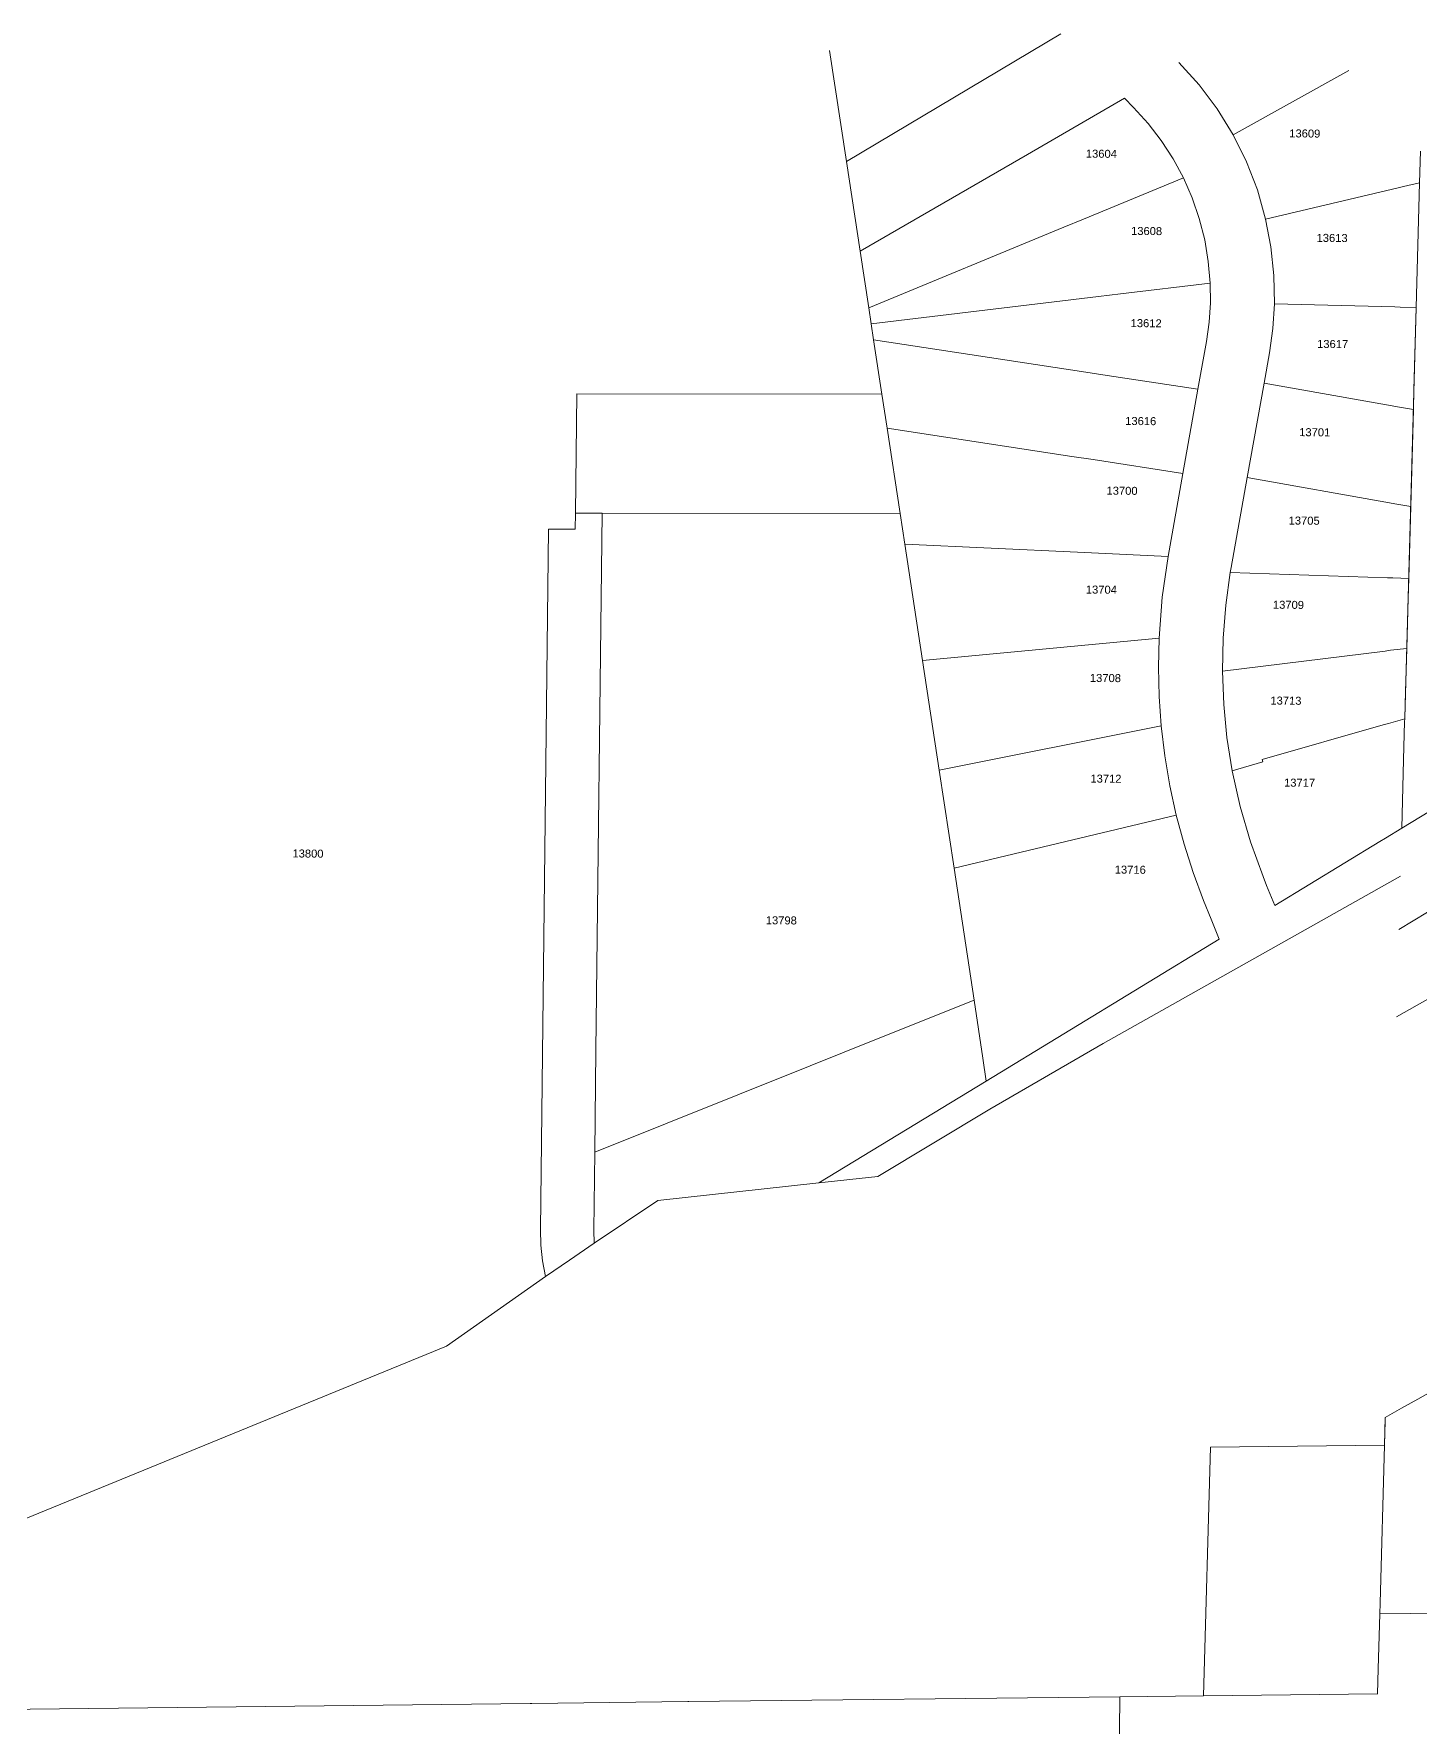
# Model space of a CAD drawing. Header units: feet. Extents: x 2808417 to 2820762, y 948624 to 970780.
# Drawn here: x 2816135 to 2817435, y 968220 to 969807 of the extents above; entities that cross this region are included whole.
import ezdxf
from ezdxf.enums import TextEntityAlignment as Align

# ---------------------------------------------------------------- set-up
doc = ezdxf.new("R2010")
doc.units = ezdxf.units.FT
doc.header["$LTSCALE"] = 0.015
doc.header["$MEASUREMENT"] = 0
doc.layers.add('Dakota County Addresses', color=7, linetype='Continuous')
doc.layers.add('Dakota County Parcels', color=7, linetype='Continuous')
doc.styles.add('Dimensions 100', font='arial.ttf')

# ---------------------------------------------------------------- blocks, each defined once
blk = doc.blocks.new('ACMAP_ANN_TEMPLATE_Dakota County Addresses')
at = {"layer": 'Dakota County Addresses', "style": 'Dimensions 100'}
blk.add_attdef('DakotaCountyAddress', text='', height=50, dxfattribs=at).set_placement((0, 0), align=Align.CENTER)

msp = doc.modelspace()

# ---------------------------------------------------------------- linework, layer by layer
at = {"layer": 'Dakota County Parcels', "lineweight": 5}
for p, q in [((2816896.9, 969687.2), (2817097.7, 969806.7)), ((2816881.1, 969791), (2816896.9, 969687.2)), ((2817259.3, 969712.2), (2817367.8, 969772.3)), ((2817157.5, 969746.3), (2817165.9, 969737.7)), ((2816896.9, 969687.2), (2816909.7, 969603.2)), ((2817434.2, 969667.2), (2817435.1, 969696.8)), ((2817431, 969550.2), (2817434.2, 969667.2)), ((2816909.7, 969603.2), (2816917.8, 969549.8)), ((2816917.8, 969549.8), (2816920.1, 969535)), ((2817428.8, 969473.1), (2817431, 969550.2)), ((2816920.1, 969535), (2816922.3, 969520.1)), ((2816922.3, 969520.1), (2816930.1, 969469.2)), ((2817226.3, 969473.6), (2817234.3, 969518.3)), ((2817288.3, 969479.5), (2817293.3, 969507.8)), ((2817272.5, 969390.9), (2817288.3, 969479.5)), ((2816642.8, 969357.6), (2816644, 969469.4)), ((2816644, 969469.4), (2816930.1, 969469.2)), ((2816930.1, 969469.2), (2816935, 969437.1)), ((2817212.3, 969394.8), (2817226.3, 969473.6)), ((2817428.3, 969454.6), (2817428.8, 969473.1)), ((2817425.8, 969363.7), (2817428.3, 969454.6)), ((2816935, 969437.1), (2816947.1, 969357.3)), ((2817198.4, 969317), (2817212.3, 969394.8)), ((2817257.5, 969306.5), (2817272.5, 969390.9)), ((2816642.6, 969342.6), (2816642.8, 969357.6)), ((2816642.8, 969357.6), (2816667.8, 969357.6)), ((2816667.8, 969357.6), (2816947.1, 969357.3)), ((2816947.1, 969357.3), (2816951.5, 969328.4)), ((2817423.9, 969296.3), (2817425.8, 969363.7)), ((2816610, 968686.3), (2816617.6, 969342.6)), ((2816617.6, 969342.6), (2816642.6, 969342.6)), ((2816951.5, 969328.4), (2816968.1, 969219.6)), ((2817257.5, 969306.5), (2817256.7, 969301.8)), ((2817423.4, 969278), (2817423.9, 969296.3)), ((2817422.1, 969230.8), (2817423.4, 969278)), ((2817412.4, 968885.6), (2818063.8, 969251.6)), ((2816968.1, 969219.6), (2817189.9, 969240.5)), ((2817417.4, 969062.4), (2817696.9, 969231.8)), ((2817420.9, 969190.2), (2817422.1, 969230.8)), ((2816968.1, 969219.6), (2816983.7, 969116.8)), ((2817420.2, 969165.4), (2817420.9, 969190.2)), ((2817414.7, 968967.3), (2817761.5, 969177.4)), ((2817420.2, 969164.8), (2817420.2, 969165.4)), ((2816983.7, 969116.8), (2817192, 969158.2)), ((2816983.7, 969116.8), (2816997.7, 969024.9)), ((2817258.4, 969116.2), (2817287.3, 969124.4)), ((2817287.3, 969124.4), (2817286.6, 969126.8)), ((2817417.4, 969062.4), (2817419.1, 969126.4)), ((2816997.7, 969024.9), (2817206.1, 969074.5)), ((2816997.7, 969024.9), (2817016.5, 968901.3)), ((2817028, 968825.4), (2817246.3, 968958.2)), ((2816871, 968729.9), (2817028, 968825.4)), ((2816660, 968685.7), (2816660.9, 968758.6)), ((2816871, 968729.9), (2816926.3, 968735.9)), ((2816720.1, 968713.4), (2816871, 968729.9)), ((2816720.1, 968713.4), (2816660.4, 968673.5)), ((2816660, 968685.7), (2816660.4, 968673.5)), ((2816614.8, 968642.3), (2816521.9, 968576.8)), ((2816092.5, 968401), (2816521.9, 968576.8)), ((2817401.2, 968484), (2817401.9, 968506.9)), ((2817238.1, 968482.2), (2817401.2, 968484)), ((2817152, 968069.3), (2817153, 968248.3)), ((2817153, 968248.3), (2817231.6, 968249.1))]:
    msp.add_line(p, q, dxfattribs=at)
for points in [[(2817259.3, 969712.2), (2817244.5, 969736.3), (2817227.5, 969758.9), (2817208.6, 969779.9)], [(2816909.7, 969603.2), (2817066.5, 969693.8), (2817157.5, 969746.3)], [(2817212.7, 969671.9), (2817203, 969689.7), (2817192, 969706.7), (2817179.6, 969722.7), (2817165.9, 969737.7)], [(2817289.8, 969633.1), (2817282.1, 969660.4), (2817271.9, 969686.8), (2817259.3, 969712.2)], [(2817417.4, 969062.4), (2817419.1, 969126.4), (2817420.1, 969162.2), (2817420.2, 969164.8), (2817420.2, 969165.4), (2817431, 969550.2), (2817434.2, 969667.2), (2817435.1, 969696.8)], [(2816917.8, 969549.8), (2817100.6, 969625.5), (2817119.1, 969633.1), (2817212.7, 969671.9)], [(2817237.9, 969573), (2817236.1, 969593.5), (2817232.7, 969613.8), (2817227.6, 969633.7), (2817220.9, 969653.1), (2817212.7, 969671.9)], [(2817289.8, 969633.1), (2817414.1, 969662.4), (2817419.1, 969663.6), (2817434.2, 969667.2)], [(2817298, 969553.8), (2817297.6, 969580.4), (2817294.8, 969607), (2817289.8, 969633.1)], [(2816920.1, 969535), (2817133, 969560.5), (2817153.9, 969563), (2817237.9, 969573)], [(2817234.3, 969518.3), (2817236.8, 969536.4), (2817238, 969554.7), (2817237.9, 969573)], [(2817293.3, 969507.8), (2817296.5, 969530.7), (2817298, 969553.8)], [(2817298, 969553.8), (2817411, 969550.8), (2817416, 969550.6), (2817431, 969550.2)], [(2816922.3, 969520.1), (2817121.4, 969489.6), (2817141.2, 969486.6), (2817226.3, 969473.6)], [(2817288.3, 969479.5), (2817408.4, 969458.2), (2817413.4, 969457.3), (2817428.3, 969454.6)], [(2816935, 969437.1), (2817108.3, 969410.7), (2817128, 969407.7), (2817212.3, 969394.8)], [(2817272.5, 969390.9), (2817405.9, 969367.2), (2817410.8, 969366.3), (2817425.8, 969363.7)], [(2816660.9, 968758.6), (2816662, 968853.9), (2816667.8, 969357.6)], [(2816951.5, 969328.4), (2817113.6, 969320.9), (2817198.4, 969317)], [(2817198.4, 969317), (2817192.9, 969278.9), (2817189.9, 969240.5)], [(2817256.7, 969301.8), (2817252.4, 969271.2), (2817250, 969240.5), (2817249.3, 969209.6)], [(2817256.7, 969301.8), (2817403.9, 969296.9), (2817408.9, 969296.8), (2817423.9, 969296.3)], [(2817189.9, 969240.5), (2817189.3, 969213.1), (2817190, 969185.6), (2817192, 969158.2)], [(2817249.3, 969209.6), (2817402, 969228.3), (2817407, 969229), (2817422.1, 969230.8)], [(2817249.3, 969209.6), (2817250.5, 969178.3), (2817253.6, 969147.2), (2817258.4, 969116.2)], [(2817286.6, 969126.8), (2817400.1, 969159.1), (2817405.1, 969160.5), (2817420.2, 969164.8)], [(2817419.1, 969126.4), (2817420.1, 969162.2), (2817420.2, 969164.8)], [(2817192, 969158.2), (2817195.3, 969130.1), (2817200, 969102.1), (2817206.1, 969074.5)], [(2817258.4, 969116.2), (2817265.9, 969082.5), (2817275.6, 969049.4), (2817287.4, 969017)], [(2817206.1, 969074.5), (2817213.4, 969047.4), (2817221.9, 969020.8), (2817231.7, 968994.6)], [(2817298.3, 968989.8), (2817397, 969050), (2817402.1, 969053.1), (2817417.4, 969062.4)], [(2817137.4, 968860.5), (2817284.6, 968943.3), (2817416.1, 969017.3)], [(2817287.4, 969017), (2817290.7, 969008.6), (2817298.3, 968989.8)], [(2817231.7, 968994.6), (2817238.8, 968977), (2817246.3, 968958.2)], [(2816660.9, 968758.6), (2816863, 968839.7), (2816926.7, 968865.3), (2817016.5, 968901.3)], [(2817016.5, 968901.3), (2817024.8, 968846.9), (2817028, 968825.4)], [(2817137.4, 968860.5), (2817031.3, 968799.1), (2816926.3, 968735.9)], [(2817886.4, 968782.8), (2817432.4, 968527.3), (2817417.2, 968518.7), (2817401.9, 968510.2)], [(2816610, 968686.3), (2816610.5, 968671.5), (2816612.1, 968656.8), (2816614.8, 968642.3)], [(2816614.8, 968642.3), (2816637.2, 968657.6), (2816660.4, 968673.5)], [(2817396.8, 968326), (2817397.1, 968336), (2817401.2, 968484), (2817401.9, 968510.2)], [(2817238.1, 968482.2), (2817231.6, 968249.1), (2817231.6, 968249.1)], [(2817395.4, 968274.6), (2817396.8, 968326), (2817397.1, 968336), (2817401.2, 968484)], [(2817909.1, 968331.6), (2817396.8, 968326), (2817396.8, 968326)], [(2817394.7, 968250.9), (2817394.7, 968251), (2817395.4, 968274.6)], [(2816079.3, 968236.3), (2816131.7, 968236.9), (2816600.4, 968242.1), (2816601.9, 968242.1), (2816748.3, 968243.8), (2816749, 968243.8), (2817153, 968248.3)], [(2817231.6, 968249.1), (2817394.7, 968251), (2817394.7, 968251)]]:
    msp.add_lwpolyline(points, dxfattribs=at)

# ---------------------------------------------------------------- block references
at = {"layer": 'Dakota County Addresses', "lineweight": 5, "xscale": 0.15, "yscale": 0.15, "zscale": 0.15, "rotation": 359.5015230000861}
for p, values in [((2817326.5, 969709.6), {'DakotaCountyAddress': '13609'}), ((2817135.8, 969690.6), {'DakotaCountyAddress': '13604'}), ((2817178.2, 969618.2), {'DakotaCountyAddress': '13608'}), ((2817352.1, 969611.7), {'DakotaCountyAddress': '13613'}), ((2817177.8, 969531.8), {'DakotaCountyAddress': '13612'}), ((2817352.6, 969512.3), {'DakotaCountyAddress': '13617'}), ((2817172.7, 969440.1), {'DakotaCountyAddress': '13616'}), ((2817335.8, 969429.6), {'DakotaCountyAddress': '13701'}), ((2817155.2, 969374.8), {'DakotaCountyAddress': '13700'}), ((2817325.9, 969346.8), {'DakotaCountyAddress': '13705'}), ((2817135.8, 969282.1), {'DakotaCountyAddress': '13704'}), ((2817311.2, 969267.9), {'DakotaCountyAddress': '13709'}), ((2817139.6, 969199.3), {'DakotaCountyAddress': '13708'}), ((2817308.8, 969178.1), {'DakotaCountyAddress': '13713'}), ((2817140.1, 969105), {'DakotaCountyAddress': '13712'}), ((2817321.6, 969101.2), {'DakotaCountyAddress': '13717'}), ((2816392.1, 969034.8), {'DakotaCountyAddress': '13800'}), ((2817162.9, 969019.7), {'DakotaCountyAddress': '13716'}), ((2816835.8, 968972.2), {'DakotaCountyAddress': '13798'})]:
    msp.add_blockref('ACMAP_ANN_TEMPLATE_Dakota County Addresses', p, dxfattribs=at).add_auto_attribs(values)

doc.saveas('drawing.dxf')
